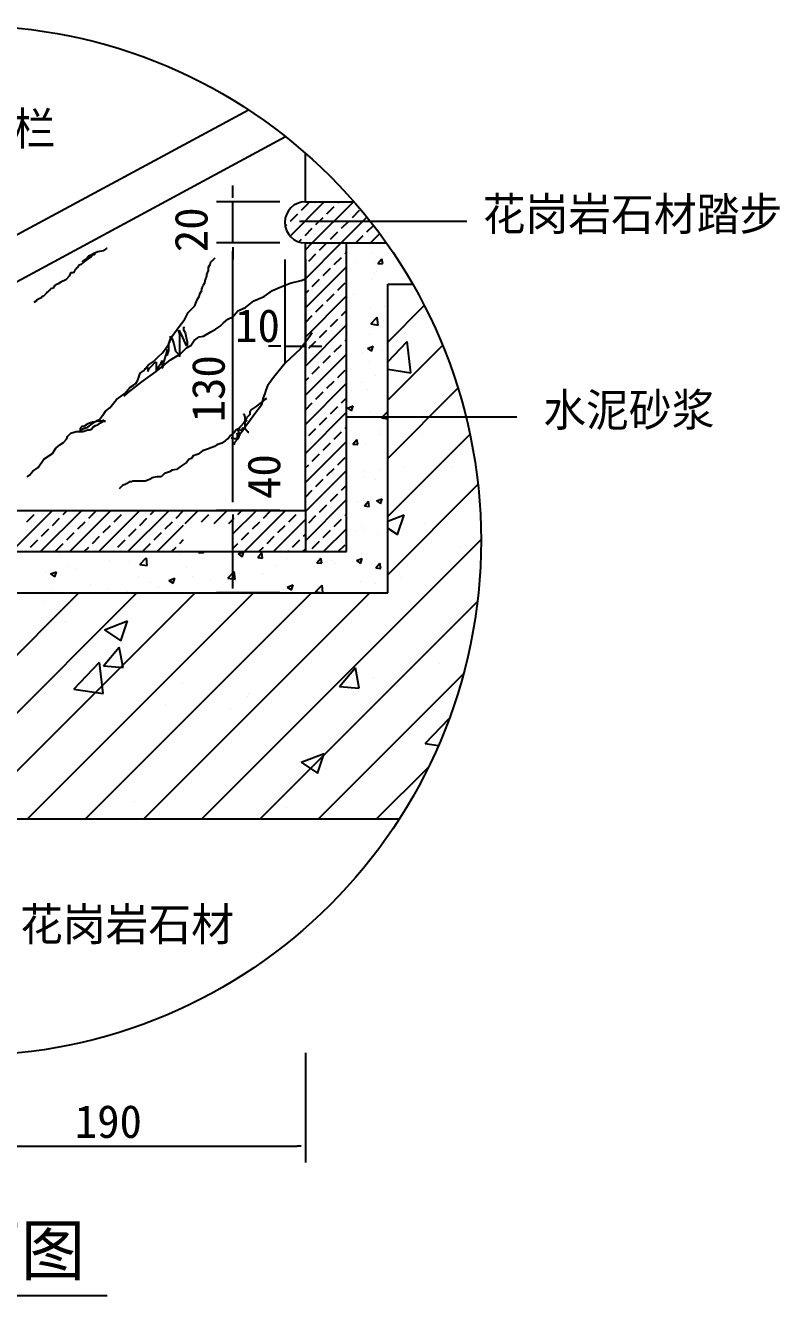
# Model space of a CAD drawing. Header units: metres. Extents: x 120532 to 121405, y 148755 to 149939.
# Drawn here: x 121165.9 to 121394.9, y 148802.9 to 149188.7 of the extents above; entities that cross this region are included whole.
import ezdxf

# ---------------------------------------------------------------- set-up
doc = ezdxf.new("R2010")
doc.units = ezdxf.units.M
for name, color, linetype in [('2', 2, 'Continuous'), ('3', 3, 'Continuous'), ('4', 4, 'Continuous'), ('7', 7, 'Continuous'), ('DIM', 3, 'Continuous'), ('TEXT', 3, 'Continuous')]:
    doc.layers.add(name, color=color, linetype=linetype)

# ---------------------------------------------------------------- blocks, each defined once
blk = doc.blocks.new('_DOT')
at = {"color": 0, "linetype": 'ByBlock'}
blk.add_line((-0.5, 0), (-1, 0), dxfattribs=at)

msp = doc.modelspace()

# ---------------------------------------------------------------- linework, layer by layer
for p, q in [((121249.14, 149129.33), (121262.77, 149129.33)), ((121256.5, 149129.33), (121257.75, 149129.33)), ((121263.46, 149069.87), (121277.09, 149069.87)), ((121270.81, 149069.86), (121272.06, 149069.86))]:
    msp.add_line(p, q)
at = {"layer": '2'}
msp.add_line((121279.4, 148947.66), (121036.42, 148947.66), dxfattribs=at)
at = {"layer": '3'}
for p, q in [((121250.94, 149135.16), (121250.94, 149149.92)), ((121246.26, 149124.76), (121256.66, 149135.16)), ((121249.72, 149132.64), (121251.93, 149134.85)), ((121253, 149122.66), (121265.5, 149135.16)), ((121260.77, 149134.85), (121261.08, 149135.16)), ((121246.41, 149129.33), (121248.62, 149131.54)), ((121257.46, 149131.54), (121259.67, 149133.75)), ((121265.19, 149130.43), (121267.4, 149132.64)), ((121244.81, 149127.73), (121245.31, 149128.22)), ((121254.14, 149128.22), (121256.35, 149130.43)), ((121261.84, 149122.66), (121269.63, 149130.45)), ((121261.88, 149127.12), (121264.09, 149129.33)), ((121269.61, 149126.01), (121271.58, 149127.98)), ((121248.92, 149123), (121249.72, 149123.8)), ((121250.83, 149124.91), (121253.04, 149127.12)), ((121258.56, 149123.8), (121260.77, 149126.01)), ((121266.3, 149122.7), (121268.51, 149124.91)), ((121270.67, 149122.66), (121273.48, 149125.46)), ((121186.65, 149119.45), (121185.88, 149118.94)), ((121186.65, 149119.45), (121185.88, 149118.42)), ((121187.93, 149119.96), (121186.65, 149119.45)), ((121187.16, 149119.45), (121186.65, 149119.45)), ((121186.91, 149119.19), (121187.16, 149119.45)), ((121189.47, 149120.22), (121187.93, 149119.96)), ((121190.24, 149120.73), (121189.47, 149120.22)), ((121190.49, 149120.98), (121190.24, 149120.73)), ((121190.75, 149120.98), (121190.49, 149120.98)), ((121250.94, 149120.6), (121253, 149122.66)), ((121250.94, 149111.77), (121261.84, 149122.66)), ((121255.25, 149120.49), (121257.42, 149122.66)), ((121257.42, 149122.66), (121257.46, 149122.7)), ((121262.98, 149119.39), (121263.44, 149119.85)), ((121271.39, 149119.8), (121271.39, 149119.8)), ((121275.09, 149122.66), (121275.34, 149122.9)), ((121182.04, 149115.61), (121181.78, 149115.35)), ((121182.81, 149116.12), (121182.04, 149115.86)), ((121182.04, 149115.86), (121182.04, 149115.61)), ((121183.06, 149116.37), (121182.81, 149116.12)), ((121183.32, 149116.63), (121183.06, 149116.37)), ((121183.32, 149117.14), (121183.83, 149117.4)), ((121184.34, 149117.4), (121183.32, 149116.63)), ((121183.58, 149117.14), (121183.32, 149117.14)), ((121183.32, 149117.14), (121183.32, 149116.89)), ((121183.32, 149116.89), (121183.32, 149117.14)), ((121183.83, 149117.4), (121183.58, 149117.14)), ((121183.83, 149117.4), (121184.6, 149117.91)), ((121184.09, 149117.65), (121183.83, 149117.4)), ((121184.34, 149117.65), (121184.09, 149117.65)), ((121185.88, 149118.42), (121184.34, 149117.4)), ((121184.6, 149117.91), (121184.34, 149117.65)), ((121184.6, 149117.91), (121185.63, 149118.68)), ((121184.86, 149118.42), (121184.6, 149118.17)), ((121184.6, 149118.17), (121184.6, 149117.91)), ((121185.11, 149118.68), (121184.86, 149118.42)), ((121185.88, 149118.94), (121185.11, 149118.68)), ((121185.63, 149118.68), (121185.88, 149118.94)), ((121185.88, 149118.94), (121185.88, 149119.19)), ((121185.88, 149119.19), (121186.91, 149119.19)), ((121221.49, 149115.35), (121222, 149116.12)), ((121222, 149116.12), (121222.26, 149116.89)), ((121222.26, 149116.89), (121222.51, 149117.14)), ((121222.51, 149117.14), (121223.54, 149118.17)), ((121251.93, 149117.18), (121254.14, 149119.39)), ((121259.67, 149116.07), (121261.88, 149118.28)), ((121266.52, 149116.64), (121266.52, 149116.64)), ((121272.15, 149116.77), (121272.15, 149116.77)), ((121272.9, 149116.42), (121274.11, 149117.86)), ((121272.9, 149116.42), (121274.39, 149116.29)), ((121274.4, 149116.28), (121274.12, 149117.85)), ((121279.87, 149116.08), (121279.87, 149116.08)), ((121179.22, 149112.53), (121178.2, 149111.51)), ((121179.48, 149113.3), (121179.22, 149112.53)), ((121179.73, 149113.56), (121179.48, 149113.3)), ((121180.5, 149113.56), (121179.73, 149113.56)), ((121181.01, 149114.58), (121180.5, 149113.56)), ((121181.27, 149114.84), (121181.01, 149114.58)), ((121181.53, 149115.09), (121181.27, 149114.84)), ((121181.78, 149115.35), (121181.53, 149115.09)), ((121220.46, 149111.51), (121220.72, 149111.77)), ((121220.72, 149111.77), (121220.97, 149112.53)), ((121220.97, 149113.3), (121221.23, 149113.56)), ((121220.97, 149112.53), (121220.97, 149113.3)), ((121221.23, 149113.56), (121221.49, 149114.33)), ((121221.49, 149114.33), (121221.49, 149115.35)), ((121249.66, 149111.25), (121250.94, 149111.77)), ((121250.94, 149102.93), (121263.44, 149115.43)), ((121256.35, 149112.76), (121258.56, 149114.97)), ((121271.79, 149113.28), (121271.79, 149113.28)), ((121272.41, 149114.06), (121272.41, 149114.06)), ((121172.82, 149107.93), (121172.56, 149107.67)), ((121173.07, 149108.18), (121172.82, 149107.93)), ((121173.33, 149108.18), (121173.07, 149108.18)), ((121173.59, 149108.69), (121173.33, 149108.44)), ((121173.33, 149108.44), (121173.33, 149108.18)), ((121174.35, 149108.95), (121173.59, 149108.69)), ((121174.87, 149109.72), (121174.35, 149108.95)), ((121175.12, 149109.97), (121174.87, 149109.72)), ((121175.89, 149110.23), (121175.12, 149109.97)), ((121176.66, 149110.74), (121175.89, 149110.23)), ((121178.2, 149111.51), (121176.66, 149110.74)), ((121218.93, 149107.41), (121219.44, 149108.18)), ((121219.44, 149108.95), (121219.69, 149109.21)), ((121219.44, 149108.18), (121219.44, 149108.95)), ((121219.69, 149109.46), (121219.95, 149109.72)), ((121219.69, 149109.21), (121219.69, 149109.46)), ((121219.95, 149109.97), (121220.46, 149110.74)), ((121219.95, 149109.72), (121219.95, 149109.97)), ((121220.46, 149110.74), (121220.46, 149111.51)), ((121238.39, 149106.39), (121240.95, 149108.18)), ((121240.95, 149108.18), (121243.26, 149109.21)), ((121243.26, 149109.21), (121246.33, 149110.49)), ((121246.33, 149110.49), (121249.66, 149111.25)), ((121250.94, 149107.35), (121251.93, 149108.34)), ((121253.04, 149109.44), (121255.25, 149111.65)), ((121260.77, 149108.34), (121262.98, 149110.55)), ((121271.08, 149111.47), (121271.08, 149111.47)), ((121275.84, 149108.77), (121275.94, 149108.81)), ((121275.84, 149108.77), (121275.94, 149108.7)), ((121169.23, 149105.11), (121168.46, 149104.6)), ((121169.49, 149105.36), (121169.23, 149105.11)), ((121170.51, 149105.88), (121169.49, 149105.36)), ((121170.77, 149106.13), (121170.51, 149105.88)), ((121171.02, 149106.39), (121170.77, 149106.13)), ((121171.28, 149106.39), (121171.02, 149106.39)), ((121172.31, 149107.41), (121171.28, 149106.39)), ((121172.56, 149107.67), (121172.31, 149107.41)), ((121217.39, 149103.57), (121217.64, 149104.34)), ((121217.64, 149104.34), (121218.16, 149105.62)), ((121218.16, 149105.62), (121218.67, 149106.39)), ((121218.67, 149106.39), (121218.93, 149107.41)), ((121232.76, 149103.06), (121235.32, 149105.11)), ((121235.32, 149105.11), (121238.39, 149106.39)), ((121250.94, 149094.09), (121263.44, 149106.59)), ((121257.46, 149105.02), (121259.67, 149107.23)), ((121263.82, 149106.07), (121263.82, 149106.07)), ((121265.57, 149106.91), (121265.57, 149106.91)), ((121214.31, 149099.48), (121215.34, 149101.52)), ((121215.34, 149101.52), (121216.36, 149102.55)), ((121216.36, 149102.55), (121217.39, 149103.57)), ((121227.38, 149099.48), (121228.92, 149100.24)), ((121228.92, 149100.24), (121230.45, 149102.04)), ((121230.45, 149102.04), (121232.76, 149103.06)), ((121250.94, 149098.51), (121253.04, 149100.6)), ((121254.14, 149101.71), (121256.35, 149103.92)), ((121261.88, 149100.6), (121263.44, 149102.17)), ((121270.78, 149103.15), (121270.78, 149103.15)), ((121274.89, 149103.37), (121274.89, 149103.37)), ((121275.94, 149092.57), (121287.03, 149103.66)), ((121287.52, 149100.8), (121287.52, 149100.8)), ((121210.47, 149094.35), (121212.27, 149096.91)), ((121212.27, 149096.91), (121214.31, 149099.48)), ((121214.06, 149096.15), (121214.06, 149097.17)), ((121214.06, 149097.17), (121214.06, 149096.91)), ((121222.26, 149095.63), (121223.54, 149096.4)), ((121223.54, 149096.4), (121225.07, 149097.43)), ((121225.07, 149097.43), (121226.1, 149098.45)), ((121226.1, 149098.45), (121227.38, 149099.48)), ((121250.94, 149085.25), (121263.44, 149097.75)), ((121258.56, 149097.29), (121260.77, 149099.5)), ((121270.78, 149098.07), (121272.72, 149100.1)), ((121270.78, 149098.07), (121273, 149097.73)), ((121273.01, 149097.72), (121272.73, 149100.1)), ((121273.36, 149097.32), (121273.36, 149097.32)), ((121274.78, 149099.12), (121274.78, 149099.12)), ((121209.45, 149092.05), (121210.47, 149094.35)), ((121209.45, 149092.05), (121209.96, 149093.59)), ((121209.96, 149093.59), (121209.96, 149094.35)), ((121209.96, 149094.35), (121210.47, 149093.59)), ((121210.47, 149093.59), (121210.98, 149092.05)), ((121212.52, 149095.89), (121212.52, 149096.15)), ((121212.52, 149096.15), (121213.29, 149094.61)), ((121212.78, 149094.87), (121212.52, 149095.89)), ((121212.78, 149088.21), (121212.78, 149094.87)), ((121213.29, 149094.61), (121214.31, 149092.31)), ((121214.57, 149095.38), (121214.06, 149096.15)), ((121214.83, 149093.84), (121214.57, 149095.38)), ((121215.08, 149092.56), (121214.83, 149093.84)), ((121215.08, 149091.54), (121215.08, 149092.56)), ((121216.11, 149091.54), (121217.13, 149093.07)), ((121217.13, 149093.07), (121218.67, 149094.1)), ((121218.67, 149094.1), (121219.95, 149094.35)), ((121219.95, 149094.35), (121222.26, 149095.63)), ((121252.23, 149094.1), (121249.41, 149090.51)), ((121251.93, 149090.66), (121254.14, 149092.87)), ((121252.99, 149095.38), (121252.23, 149094.1)), ((121255.25, 149093.97), (121257.46, 149096.18)), ((121262.98, 149092.87), (121263.44, 149093.33)), ((121270.48, 149094.83), (121270.48, 149094.83)), ((121275.94, 149086.52), (121281.88, 149092.7)), ((121282.99, 149083.2), (121281.89, 149092.69)), ((121206.37, 149088.21), (121207.4, 149089.23)), ((121207.4, 149089.23), (121208.42, 149090.51)), ((121207.91, 149086.42), (121208.68, 149088.72)), ((121208.42, 149090.51), (121209.45, 149092.05)), ((121208.68, 149088.72), (121208.94, 149090)), ((121208.94, 149090), (121208.94, 149090.26)), ((121208.94, 149090.26), (121208.94, 149088.47)), ((121208.94, 149088.47), (121209.45, 149090)), ((121209.45, 149090), (121209.45, 149092.05)), ((121209.96, 149087.19), (121213.03, 149088.98)), ((121210.98, 149092.05), (121211.5, 149089.75)), ((121211.5, 149089.75), (121212.27, 149088.98)), ((121212.27, 149088.98), (121212.78, 149088.21)), ((121213.03, 149088.98), (121214.83, 149090.77)), ((121214.31, 149092.31), (121214.83, 149091.54)), ((121214.83, 149090.77), (121216.11, 149091.54)), ((121214.83, 149091.54), (121215.08, 149091.54)), ((121249.41, 149090.51), (121244.8, 149086.16)), ((121250.94, 149076.41), (121263.44, 149088.91)), ((121259.67, 149089.55), (121261.88, 149091.76)), ((121268.2, 149089.26), (121268.2, 149089.26)), ((121269.76, 149090.64), (121271.51, 149091.31)), ((121269.76, 149090.64), (121271, 149089.8)), ((121270.02, 149090.6), (121270.02, 149090.6)), ((121271.01, 149089.8), (121271.52, 149091.31)), ((121274.46, 149090.09), (121274.46, 149090.09)), ((121275.94, 149074.89), (121292.6, 149091.55)), ((121201.76, 149083.86), (121203.3, 149085.65)), ((121202.53, 149084.62), (121202.79, 149084.88)), ((121202.79, 149084.88), (121203.04, 149084.88)), ((121203.04, 149084.88), (121203.04, 149083.6)), ((121203.3, 149085.65), (121204.84, 149086.67)), ((121203.56, 149084.62), (121204.32, 149085.39)), ((121204.32, 149085.39), (121205.35, 149086.42)), ((121204.84, 149086.67), (121206.37, 149088.21)), ((121205.35, 149086.42), (121205.61, 149086.42)), ((121205.61, 149083.6), (121209.96, 149087.19)), ((121205.61, 149086.42), (121205.61, 149083.86)), ((121205.86, 149084.11), (121206.12, 149084.88)), ((121206.12, 149084.88), (121207.14, 149086.16)), ((121207.14, 149086.16), (121207.4, 149086.93)), ((121207.4, 149086.93), (121207.4, 149084.62)), ((121207.4, 149084.62), (121207.65, 149084.88)), ((121207.65, 149084.88), (121207.91, 149086.42)), ((121244.8, 149086.16), (121241.21, 149081.81)), ((121253.04, 149082.92), (121255.25, 149085.13)), ((121256.35, 149086.24), (121258.56, 149088.45)), ((121270.17, 149086.51), (121270.17, 149086.51)), ((121275.29, 149087.24), (121275.29, 149087.24)), ((121282.24, 149087.67), (121282.24, 149087.67)), ((121199.97, 149080.78), (121200.23, 149081.55)), ((121200.23, 149081.55), (121200.74, 149083.09)), ((121200.74, 149083.09), (121201.76, 149083.86)), ((121201.25, 149080.53), (121205.61, 149083.6)), ((121202.28, 149084.62), (121202.28, 149084.37)), ((121202.28, 149084.37), (121202.28, 149084.62)), ((121202.28, 149084.62), (121202.28, 149084.11)), ((121202.28, 149084.37), (121202.53, 149084.62)), ((121202.28, 149084.11), (121202.28, 149084.37)), ((121203.04, 149083.6), (121203.56, 149084.62)), ((121205.61, 149083.86), (121205.86, 149084.11)), ((121241.21, 149081.81), (121239.42, 149079.25)), ((121250.94, 149080.83), (121251.93, 149081.82)), ((121260.77, 149081.82), (121262.98, 149084.03)), ((121272.33, 149082.41), (121272.33, 149082.41)), ((121275.94, 149084.29), (121282.98, 149083.2)), ((121195.87, 149076.17), (121197.15, 149077.2)), ((121196.13, 149076.94), (121197.66, 149078.74)), ((121197.15, 149077.2), (121201.25, 149080.53)), ((121197.66, 149078.74), (121198.69, 149079.5)), ((121198.69, 149079.5), (121199.46, 149080.02)), ((121199.46, 149080.02), (121199.97, 149080.78)), ((121238.91, 149077.97), (121238.65, 149076.94)), ((121239.42, 149079.25), (121238.91, 149077.97)), ((121250.94, 149067.57), (121263.44, 149080.07)), ((121254.14, 149075.19), (121256.35, 149077.4)), ((121257.46, 149078.51), (121259.67, 149080.72)), ((121265.05, 149077.89), (121265.05, 149077.89)), ((121267.89, 149080.23), (121267.89, 149080.23)), ((121269.87, 149078.19), (121269.87, 149078.19)), ((121275.94, 149057.22), (121297.27, 149078.54)), ((121191.52, 149072.59), (121193.57, 149075.15)), ((121193.57, 149075.15), (121196.13, 149076.94)), ((121237.62, 149073.36), (121235.58, 149070.8)), ((121238.65, 149075.15), (121236.09, 149073.1)), ((121238.14, 149075.66), (121237.62, 149073.36)), ((121238.65, 149076.94), (121238.14, 149075.66)), ((121239.16, 149075.41), (121238.65, 149075.15)), ((121250.94, 149071.99), (121253.04, 149074.09)), ((121261.88, 149074.09), (121263.44, 149075.65)), ((121263.67, 149072.51), (121265.43, 149073.19)), ((121263.74, 149074.42), (121263.74, 149074.42)), ((121264.93, 149071.67), (121265.44, 149073.18)), ((121188.44, 149069.01), (121188.96, 149069.77)), ((121188.96, 149069.77), (121189.72, 149070.8)), ((121189.72, 149070.8), (121190.24, 149071.57)), ((121190.24, 149071.57), (121191.52, 149072.59)), ((121232.25, 149070.8), (121232.25, 149070.54)), ((121232.25, 149070.54), (121232.25, 149070.8)), ((121232.25, 149070.8), (121232.5, 149069.77)), ((121232.5, 149069.77), (121232.5, 149069.01)), ((121233.01, 149069.52), (121232.76, 149068.75)), ((121234.04, 149070.54), (121233.01, 149069.52)), ((121235.58, 149070.8), (121233.78, 149068.24)), ((121234.29, 149071.57), (121234.04, 149071.57)), ((121234.04, 149071.57), (121234.04, 149070.54)), ((121234.55, 149072.08), (121234.29, 149071.82)), ((121234.29, 149071.82), (121234.29, 149071.57)), ((121236.09, 149073.1), (121234.55, 149072.08)), ((121250.94, 149058.73), (121263.44, 149071.23)), ((121255.25, 149067.46), (121257.46, 149069.67)), ((121258.56, 149070.77), (121260.77, 149072.98)), ((121263.67, 149072.51), (121264.92, 149071.68)), ((121269.56, 149069.86), (121269.56, 149069.86)), ((121270.78, 149071.61), (121270.78, 149071.61)), ((121274.09, 149069.58), (121275.94, 149071.52)), ((121274.09, 149069.58), (121275.94, 149069.29)), ((121179.73, 149064.91), (121181.27, 149065.42)), ((121181.27, 149065.42), (121183.32, 149065.42)), ((121182.55, 149065.68), (121182.3, 149065.68)), ((121182.3, 149065.68), (121182.55, 149065.68)), ((121182.81, 149066.7), (121182.55, 149066.45)), ((121182.55, 149066.45), (121182.55, 149065.68)), ((121182.55, 149065.68), (121183.32, 149066.19)), ((121183.06, 149066.96), (121182.81, 149066.7)), ((121183.83, 149066.96), (121183.06, 149066.96)), ((121183.32, 149066.19), (121184.86, 149066.7)), ((121183.32, 149065.42), (121184.86, 149065.93)), ((121184.09, 149067.21), (121183.83, 149066.96)), ((121184.86, 149067.73), (121184.09, 149067.21)), ((121185.63, 149067.98), (121184.86, 149067.73)), ((121184.86, 149066.7), (121186.14, 149067.73)), ((121184.86, 149065.93), (121185.63, 149065.93)), ((121185.88, 149067.98), (121185.63, 149067.98)), ((121185.63, 149065.93), (121185.88, 149066.19)), ((121186.14, 149068.24), (121185.88, 149067.98)), ((121185.88, 149066.19), (121186.14, 149066.19)), ((121186.14, 149067.73), (121187.67, 149068.75)), ((121186.91, 149068.24), (121186.14, 149068.24)), ((121186.14, 149066.19), (121186.39, 149066.45)), ((121186.39, 149066.7), (121187.16, 149067.21)), ((121186.39, 149066.45), (121186.39, 149066.7)), ((121187.93, 149068.49), (121186.91, 149068.24)), ((121187.16, 149067.21), (121187.93, 149067.47)), ((121187.67, 149068.75), (121188.44, 149069.01)), ((121188.7, 149068.49), (121187.93, 149068.49)), ((121187.93, 149067.47), (121188.7, 149067.98)), ((121189.47, 149068.75), (121188.7, 149068.49)), ((121188.7, 149067.98), (121189.47, 149068.49)), ((121189.72, 149068.75), (121189.47, 149068.75)), ((121189.47, 149068.49), (121190.24, 149068.49)), ((121189.98, 149068.49), (121189.72, 149068.75)), ((121190.24, 149068.49), (121189.98, 149068.49)), ((121229.94, 149065.93), (121229.43, 149065.16)), ((121230.71, 149066.19), (121229.94, 149065.93)), ((121230.71, 149065.93), (121230.45, 149066.19)), ((121230.45, 149066.19), (121230.45, 149065.93)), ((121230.45, 149065.93), (121230.71, 149064.91)), ((121230.96, 149066.45), (121230.71, 149066.19)), ((121231.48, 149065.68), (121230.71, 149065.93)), ((121231.22, 149066.96), (121230.96, 149066.7)), ((121230.96, 149066.7), (121230.96, 149066.45)), ((121231.73, 149065.42), (121230.96, 149064.4)), ((121232.25, 149067.98), (121231.22, 149066.96)), ((121231.73, 149065.68), (121231.48, 149065.68)), ((121232.76, 149066.96), (121231.73, 149065.42)), ((121232.5, 149066.19), (121231.73, 149066.45)), ((121231.73, 149066.45), (121231.73, 149065.68)), ((121232.76, 149068.75), (121232.25, 149067.98)), ((121232.5, 149069.01), (121232.76, 149068.75)), ((121232.76, 149068.49), (121232.5, 149068.75)), ((121232.5, 149068.75), (121232.5, 149066.45)), ((121232.5, 149066.45), (121233.53, 149065.16)), ((121233.53, 149065.16), (121232.5, 149066.19)), ((121232.76, 149068.75), (121233.01, 149068.75)), ((121233.01, 149068.49), (121232.76, 149068.49)), ((121233.78, 149068.24), (121232.76, 149066.96)), ((121233.01, 149068.75), (121233.01, 149068.49)), ((121251.93, 149064.14), (121254.14, 149066.35)), ((121262.98, 149066.35), (121263.44, 149066.81)), ((121273.29, 149065.67), (121273.29, 149065.67)), ((121176.4, 149061.32), (121177.43, 149062.09)), ((121177.43, 149062.09), (121178.45, 149063.12)), ((121178.45, 149063.12), (121178.71, 149063.88)), ((121178.71, 149063.88), (121179.73, 149064.91)), ((121225.59, 149061.84), (121224.05, 149061.32)), ((121226.61, 149062.6), (121225.59, 149061.84)), ((121226.87, 149062.86), (121226.61, 149062.6)), ((121227.63, 149063.37), (121226.87, 149062.86)), ((121228.15, 149064.14), (121227.63, 149063.37)), ((121229.43, 149065.16), (121228.15, 149064.14)), ((121228.66, 149063.37), (121228.4, 149063.37)), ((121229.43, 149063.12), (121228.66, 149063.37)), ((121229.43, 149062.09), (121229.17, 149061.32)), ((121230.45, 149063.12), (121229.43, 149062.09)), ((121230.2, 149063.12), (121229.43, 149063.12)), ((121230.2, 149064.65), (121230.2, 149064.91)), ((121230.2, 149064.91), (121230.2, 149063.12)), ((121230.96, 149064.65), (121230.2, 149064.65)), ((121230.71, 149063.88), (121230.45, 149063.12)), ((121230.71, 149064.91), (121230.71, 149064.65)), ((121230.71, 149064.65), (121230.96, 149064.65)), ((121230.96, 149064.14), (121230.71, 149063.88)), ((121230.96, 149064.4), (121230.96, 149064.14)), ((121233.53, 149065.16), (121233.78, 149065.16)), ((121233.78, 149065.16), (121233.53, 149065.16)), ((121250.94, 149049.89), (121263.44, 149062.39)), ((121256.35, 149059.72), (121258.56, 149061.93)), ((121259.67, 149063.04), (121261.88, 149065.25)), ((121264.2, 149061.75), (121264.2, 149061.75)), ((121265.37, 149061.57), (121266.58, 149063.01)), ((121265.37, 149061.57), (121266.87, 149061.44)), ((121265.45, 149061.76), (121265.45, 149061.76)), ((121266.88, 149061.44), (121266.59, 149063)), ((121273.53, 149064.55), (121273.53, 149064.55)), ((121275.94, 149039.54), (121300.91, 149064.5)), ((121286.25, 149064.66), (121286.25, 149064.66)), ((121171.54, 149056.97), (121174.1, 149058.76)), ((121174.1, 149058.76), (121175.12, 149060.3)), ((121175.12, 149060.3), (121176.4, 149061.32)), ((121216.88, 149058), (121216.36, 149057.23)), ((121218.41, 149058.51), (121216.88, 149058)), ((121219.69, 149059.53), (121218.41, 149058.51)), ((121221.23, 149060.04), (121219.69, 149059.53)), ((121222.51, 149060.56), (121221.23, 149060.04)), ((121223.28, 149060.81), (121222.51, 149060.56)), ((121224.05, 149061.32), (121223.28, 149060.81)), ((121253.04, 149056.41), (121255.25, 149058.62)), ((121269.26, 149061.54), (121269.26, 149061.54)), ((121168.21, 149053.39), (121169.74, 149054.41)), ((121169.74, 149054.41), (121171.54, 149056.97)), ((121211.75, 149053.9), (121210.47, 149053.64)), ((121213.29, 149054.92), (121211.75, 149053.9)), ((121214.83, 149055.95), (121213.29, 149054.92)), ((121215.6, 149056.97), (121214.83, 149055.95)), ((121216.36, 149057.23), (121215.6, 149056.97)), ((121250.94, 149054.31), (121251.93, 149055.3)), ((121257.46, 149051.99), (121259.67, 149054.2)), ((121260.77, 149055.3), (121262.98, 149057.51)), ((121273.41, 149053.97), (121273.41, 149053.97)), ((121281.02, 149054.38), (121281.02, 149054.38)), ((121295.75, 149054.61), (121295.75, 149054.61)), ((121166.41, 149051.59), (121167.18, 149052.11)), ((121167.18, 149052.11), (121168.21, 149053.39)), ((121197.41, 149050.06), (121196.64, 149049.55)), ((121198.18, 149050.06), (121197.41, 149050.06)), ((121198.43, 149050.31), (121198.18, 149050.06)), ((121202.28, 149050.31), (121198.43, 149050.31)), ((121203.56, 149050.83), (121202.28, 149050.31)), ((121204.32, 149051.34), (121203.56, 149050.83)), ((121205.86, 149051.59), (121204.32, 149051.34)), ((121207.14, 149051.59), (121205.86, 149051.59)), ((121208.17, 149052.62), (121207.14, 149051.59)), ((121209.7, 149053.13), (121208.17, 149052.62)), ((121210.47, 149053.64), (121209.7, 149053.13)), ((121250.94, 149041.06), (121263.44, 149053.56)), ((121254.14, 149048.67), (121256.35, 149050.88)), ((121268.55, 149051.84), (121268.55, 149051.84)), ((121268.96, 149053.22), (121268.96, 149053.22)), ((121272.26, 149050.75), (121272.26, 149050.75)), ((121195.36, 149049.03), (121194.33, 149048.01)), ((121196.13, 149049.29), (121195.36, 149049.03)), ((121196.38, 149049.55), (121196.13, 149049.29)), ((121196.64, 149049.55), (121196.38, 149049.55)), ((121250.94, 149045.47), (121253.04, 149047.57)), ((121258.56, 149044.25), (121260.77, 149046.46)), ((121261.88, 149047.57), (121263.44, 149049.14)), ((121275.94, 149021.86), (121303.34, 149049.25)), ((121250.94, 149032.22), (121263.44, 149044.72)), ((121255.25, 149040.94), (121257.46, 149043.15)), ((121263.67, 149042.76), (121263.67, 149042.76)), ((121266.84, 149044.11), (121266.84, 149044.11)), ((121268.65, 149044.9), (121268.65, 149044.9)), ((121268.84, 149042.77), (121270.05, 149044.21)), ((121268.84, 149042.77), (121270.34, 149042.64)), ((121270.35, 149042.63), (121270.06, 149044.2)), ((121272.51, 149044.32), (121274.27, 149044.99)), ((121272.51, 149044.32), (121273.76, 149043.48)), ((121273.09, 149044.94), (121273.09, 149044.94)), ((121273.77, 149043.47), (121274.28, 149044.99)), ((121161.68, 149028.91), (121174.18, 149041.41)), ((121166.36, 149038), (121168.57, 149040.21)), ((121169.67, 149041.31), (121169.76, 149041.41)), ((121170.52, 149028.91), (121183.02, 149041.41)), ((121174.09, 149036.89), (121176.3, 149039.1)), ((121177.4, 149040.21), (121178.6, 149041.41)), ((121179.36, 149028.91), (121191.86, 149041.41)), ((121185.14, 149039.1), (121187.35, 149041.31)), ((121188.2, 149028.91), (121200.7, 149041.41)), ((121192.87, 149038), (121195.08, 149040.21)), ((121196.19, 149041.31), (121196.28, 149041.41)), ((121197.04, 149028.91), (121209.54, 149041.41)), ((121200.61, 149036.89), (121202.82, 149039.1)), ((121203.92, 149040.21), (121205.12, 149041.41)), ((121211.65, 149039.1), (121213.86, 149041.31)), ((121214.38, 149037.41), (121218.38, 149041.41)), ((121219.39, 149038), (121221.6, 149040.21)), ((121222.7, 149041.31), (121222.8, 149041.41)), ((121223.22, 149037.41), (121227.22, 149041.41)), ((121227.64, 149037.41), (121229.33, 149039.1)), ((121228.94, 149034.29), (121236.06, 149041.41)), ((121230.44, 149040.21), (121231.64, 149041.41)), ((121232.39, 149028.91), (121244.89, 149041.41)), ((121238.17, 149039.1), (121240.38, 149041.31)), ((121241.23, 149028.91), (121250.94, 149038.62)), ((121245.91, 149038), (121248.12, 149040.21)), ((121249.22, 149041.31), (121249.31, 149041.41)), ((121251.93, 149037.63), (121254.14, 149039.84)), ((121259.67, 149036.52), (121261.88, 149038.73)), ((121262.98, 149039.84), (121263.44, 149040.3)), ((121263.68, 149039.07), (121263.68, 149039.07)), ((121275.94, 149038.21), (121280.93, 149040.13)), ((121278.92, 149034.08), (121280.94, 149040.12)), ((121170.78, 149033.58), (121172.98, 149035.79)), ((121178.51, 149032.47), (121180.72, 149034.68)), ((121181.82, 149035.79), (121184.03, 149038)), ((121189.56, 149034.68), (121191.77, 149036.89)), ((121197.29, 149033.58), (121199.5, 149035.79)), ((121205.03, 149032.47), (121207.24, 149034.68)), ((121205.88, 149028.91), (121213.94, 149036.97)), ((121208.34, 149035.79), (121210.55, 149038)), ((121231.54, 149032.47), (121233.75, 149034.68)), ((121234.86, 149035.79), (121237.07, 149038)), ((121242.59, 149034.68), (121244.8, 149036.89)), ((121256.35, 149033.21), (121258.56, 149035.42)), ((121256.47, 149028.91), (121263.44, 149035.88)), ((121266.52, 149035.08), (121266.52, 149035.08)), ((121268.35, 149036.57), (121268.35, 149036.57)), ((121268.96, 149035.71), (121268.96, 149035.71)), ((121275.94, 149036.08), (121278.91, 149034.09)), ((121287, 149037.38), (121287, 149037.38)), ((121167.46, 149030.26), (121169.67, 149032.47)), ((121175.19, 149029.16), (121177.4, 149031.37)), ((121186.24, 149031.37), (121188.45, 149033.58)), ((121193.98, 149030.26), (121196.19, 149032.47)), ((121201.71, 149029.16), (121203.92, 149031.37)), ((121212.76, 149031.37), (121213.94, 149032.55)), ((121219.42, 148947.66), (121304.26, 149032.5)), ((121228.94, 149029.87), (121230.44, 149031.37)), ((121239.28, 149031.37), (121241.49, 149033.58)), ((121247.01, 149030.26), (121249.22, 149032.47)), ((121250.32, 149033.58), (121250.94, 149034.2)), ((121253.04, 149029.89), (121255.25, 149032.1)), ((121260.89, 149028.91), (121262.98, 149031)), ((121273.22, 149034.01), (121273.22, 149034.01)), ((121166.1, 149028.91), (121166.36, 149029.16)), ((121175.58, 149028.91), (121176.22, 149028.81)), ((121176.19, 149027.74), (121176.19, 149027.74)), ((121176.23, 149028.8), (121176.22, 149028.91)), ((121183.78, 149028.91), (121185.14, 149030.26)), ((121192.62, 149028.91), (121192.87, 149029.16)), ((121200.68, 149025.01), (121202.62, 149027.04)), ((121202.91, 149024.66), (121202.63, 149027.04)), ((121204.08, 149027.7), (121204.08, 149027.7)), ((121205.33, 149028.61), (121205.33, 149028.61)), ((121210.3, 149028.91), (121211.65, 149030.26)), ((121212.95, 149028.02), (121212.95, 149028.02)), ((121218.52, 149028.67), (121218.72, 149028.91)), ((121218.52, 149028.67), (121220.01, 149028.54)), ((121218.67, 149028.05), (121218.67, 149028.05)), ((121220.02, 149028.53), (121219.95, 149028.91)), ((121230.5, 149028.19), (121232.25, 149028.87)), ((121230.5, 149028.19), (121231.75, 149027.35)), ((121231.76, 149027.35), (121232.26, 149028.86)), ((121232.02, 149027.49), (121232.02, 149027.49)), ((121236.45, 149027.1), (121237.65, 149028.54)), ((121236.45, 149027.1), (121237.94, 149026.97)), ((121236.81, 149028.91), (121238.17, 149030.26)), ((121237.95, 149026.97), (121237.67, 149028.53)), ((121245.37, 149026.92), (121245.37, 149026.92)), ((121245.65, 149028.91), (121245.91, 149029.16)), ((121250.07, 149028.91), (121250.94, 149029.78)), ((121254.38, 149025.53), (121255.59, 149026.97)), ((121255.89, 149025.4), (121255.6, 149026.96)), ((121266.43, 149026.19), (121268.18, 149026.86)), ((121267.69, 149025.35), (121268.19, 149026.86)), ((121268.04, 149028.25), (121268.04, 149028.25)), ((121297.81, 149030.2), (121297.81, 149030.2)), ((121178.62, 149024.34), (121178.62, 149024.34)), ((121181.44, 149023.87), (121181.44, 149023.87)), ((121191.45, 149026.1), (121191.45, 149026.1)), ((121197.23, 149025.95), (121197.23, 149025.95)), ((121200.68, 149025.01), (121202.9, 149024.67)), ((121203.49, 149026.78), (121203.49, 149026.78)), ((121214.9, 149024), (121214.9, 149024)), ((121229.48, 149026.5), (121229.48, 149026.5)), ((121229.6, 149023.02), (121229.6, 149023.02)), ((121242.22, 149024.62), (121242.22, 149024.62)), ((121253.68, 149024.39), (121253.68, 149024.39)), ((121254.38, 149025.53), (121255.88, 149025.4)), ((121255.21, 149026.49), (121255.21, 149026.49)), ((121258.71, 149026.36), (121258.71, 149026.36)), ((121259.94, 149025.22), (121259.94, 149025.22)), ((121266.43, 149026.19), (121267.68, 149025.35)), ((121269.41, 149026.46), (121269.41, 149026.46)), ((121272.06, 149025.8), (121272.06, 149025.8)), ((121272.31, 149023.96), (121273.52, 149025.4)), ((121272.31, 149023.96), (121273.81, 149023.83)), ((121273.82, 149023.83), (121273.53, 149025.39)), ((121171.97, 149022.63), (121171.97, 149022.63)), ((121173.57, 149022.13), (121175.32, 149022.8)), ((121173.57, 149022.13), (121174.81, 149021.29)), ((121174.82, 149021.29), (121175.33, 149022.8)), ((121200.32, 149021.5), (121200.32, 149021.5)), ((121203.78, 149019.38), (121203.78, 149019.38)), ((121209.5, 149020.13), (121211.25, 149020.8)), ((121209.5, 149020.13), (121210.74, 149019.29)), ((121210.75, 149019.29), (121211.26, 149020.8)), ((121216.76, 149021.26), (121216.76, 149021.26)), ((121222.17, 149020.24), (121222.17, 149020.24)), ((121227.36, 149020.88), (121229.3, 149022.91)), ((121227.36, 149020.88), (121229.58, 149020.53)), ((121228.43, 149021.07), (121228.43, 149021.07)), ((121229.59, 149020.52), (121229.31, 149022.9)), ((121237.89, 149022.31), (121237.89, 149022.31)), ((121267.74, 149019.93), (121267.74, 149019.93)), ((121279.8, 149021.1), (121279.8, 149021.1)), ((121113.35, 148947.66), (121182.1, 149016.41)), ((121131.03, 148947.66), (121199.78, 149016.41)), ((121148.71, 148947.66), (121217.46, 149016.41)), ((121166.39, 148947.66), (121235.14, 149016.41)), ((121171.16, 149016.49), (121171.16, 149016.49)), ((121173.77, 149016.97), (121173.77, 149016.97)), ((121184.06, 148947.66), (121252.81, 149016.41)), ((121185.74, 149018.99), (121185.74, 149018.99)), ((121191.15, 149017.78), (121191.15, 149017.78)), ((121196.91, 149016.92), (121196.91, 149016.92)), ((121201.74, 148947.66), (121270.49, 149016.41)), ((121206.38, 149018.16), (121206.38, 149018.16)), ((121245.43, 149018.13), (121247.18, 149018.8)), ((121245.43, 149018.13), (121246.67, 149017.29)), ((121246.68, 149017.28), (121247.19, 149018.79)), ((121254.04, 149016.74), (121255.98, 149018.77)), ((121254.04, 149016.74), (121256.17, 149016.41)), ((121254.9, 149018.17), (121254.9, 149018.17)), ((121256.27, 149016.41), (121256, 149018.76)), ((121257.6, 149016.59), (121257.6, 149016.59)), ((121262.83, 149016.6), (121262.83, 149016.6)), ((121272.18, 149019.09), (121272.18, 149019.09)), ((121171.75, 149013.61), (121171.75, 149013.61)), ((121229.29, 149014.69), (121229.29, 149014.69)), ((121237.1, 148947.66), (121303.16, 149013.72)), ((121177.95, 149007.65), (121177.95, 149007.65)), ((121189.91, 149005.19), (121196.91, 149007.88)), ((121194.89, 149001.83), (121196.92, 149007.87)), ((121189.91, 149005.19), (121194.88, 149001.83)), ((121189.59, 148994.2), (121194.41, 148999.94)), ((121195.58, 148993.67), (121194.42, 148999.94)), ((121180.62, 148987.17), (121188.41, 148995.29)), ((121189.53, 148985.78), (121188.42, 148995.28)), ((121189.59, 148994.2), (121195.57, 148993.68)), ((121261.32, 148987.92), (121266.14, 148993.67)), ((121267.31, 148987.39), (121266.15, 148993.66)), ((121291.62, 148994.94), (121291.62, 148994.94)), ((121213.72, 148988.8), (121213.72, 148988.8)), ((121254.77, 148947.66), (121298.94, 148991.83)), ((121271.51, 148990.76), (121271.51, 148990.76)), ((121180.62, 148987.17), (121189.52, 148985.79)), ((121233.31, 148984.93), (121233.31, 148984.93)), ((121233.63, 148985.77), (121233.63, 148985.77)), ((121261.32, 148987.92), (121267.3, 148987.4)), ((121267.1, 148986.54), (121267.1, 148986.54)), ((121278.59, 148987.81), (121278.59, 148987.81)), ((121208.6, 148982.48), (121208.6, 148982.48)), ((121228.08, 148981.4), (121228.08, 148981.4)), ((121287.35, 148970.62), (121294.62, 148978.2)), ((121174.99, 148974.92), (121174.99, 148974.92)), ((121176.73, 148974.36), (121176.73, 148974.36)), ((121287.35, 148970.62), (121291.33, 148970)), ((121249.6, 148964.93), (121256.6, 148967.61)), ((121254.59, 148961.56), (121256.61, 148967.61)), ((121249.6, 148964.93), (121254.57, 148961.57)), ((121257.27, 148962.98), (121257.27, 148962.98)), ((121272.45, 148947.66), (121288.37, 148963.58)), ((121277.37, 148954.52), (121277.37, 148954.52)), ((121198.95, 148952.97), (121198.95, 148952.97)), ((121245.2, 148951.32), (121245.2, 148951.32)), ((121226.86, 148948.11), (121226.86, 148948.11))]:
    msp.add_line(p, q, dxfattribs=at)
msp.add_circle((121147.81, 149032.28), 156.46, dxfattribs=at)
at = {"layer": '4'}
for p, q in [((121123.92, 149103.91), (121233.63, 149163.09)), ((121127.08, 149091.41), (121244.89, 149154.96)), ((121250.94, 149135.16), (121265.68, 149135.16)), ((121250.94, 149041.41), (121250.94, 149122.66)), ((121250.94, 149122.66), (121250.94, 149122.66)), ((121132.19, 149041.41), (121250.94, 149041.41))]:
    msp.add_line(p, q, dxfattribs=at)
msp.add_arc((121250.94, 149128.91), 6.25, 90, 270, dxfattribs=at)
at = {"layer": '7'}
for p, q in [((121250.94, 149122.66), (121275.52, 149122.66)), ((121263.44, 149028.91), (121263.44, 149122.66)), ((121275.94, 149016.41), (121275.94, 149110.16)), ((121275.94, 149110.16), (121283.5, 149110.16)), ((121250.94, 149041.41), (121250.94, 149028.91)), ((121075.94, 149028.91), (121263.44, 149028.91)), ((121100.94, 149016.41), (121275.94, 149016.41))]:
    msp.add_line(p, q, dxfattribs=at)
at = {"layer": 'DIM'}
for p, q in [((121228.94, 149137.66), (121228.94, 149140.16)), ((121243.16, 149135.16), (121223.94, 149135.16)), ((121228.94, 149122.66), (121228.94, 149135.16)), ((121243.16, 149122.66), (121223.94, 149122.66)), ((121243.16, 149122.66), (121223.94, 149122.66)), ((121228.94, 149120.16), (121228.94, 149117.66)), ((121228.94, 149043.91), (121228.94, 149120.16)), ((121244.68, 149117.66), (121244.68, 149086.28)), ((121250.94, 149117.66), (121250.94, 149086.28)), ((121242.18, 149091.28), (121239.68, 149091.28)), ((121244.68, 149091.28), (121250.94, 149091.28)), ((121244.68, 149091.28), (121250.94, 149091.28)), ((121253.44, 149091.28), (121255.94, 149091.28)), ((121243.16, 149041.41), (121223.94, 149041.41)), ((121243.16, 149041.41), (121223.94, 149041.41)), ((121228.94, 149018.91), (121228.94, 149038.91)), ((121243.16, 149016.41), (121223.94, 149016.41)), ((121250.94, 148876.7), (121250.94, 148843.34)), ((121134.69, 148848.34), (121248.44, 148848.34))]:
    msp.add_line(p, q, dxfattribs=at)
at = {"layer": 'TEXT'}
msp.add_line((121119.34, 148802.94), (121190.71, 148802.94), dxfattribs=at)
for points in [[(121257.75, 149129.33), (121299.98, 149129.33)], [(121272.06, 149069.86), (121315.12, 149069.86)]]:
    msp.add_lwpolyline(points, dxfattribs=at)

# ---------------------------------------------------------------- block references
at = {"layer": 'DIM', "xscale": 2.5, "yscale": 2.5, "zscale": 2.5}
for p, rotation in [((121228.94, 149135.16), 270), ((121228.94, 149122.66), 90), ((121250.94, 149091.28), 180), ((121228.94, 149041.41), 90), ((121228.94, 149016.41), 270)]:
    msp.add_blockref('_DOT', p, dxfattribs=dict(at, rotation=rotation))
for p in [(121244.68, 149091.28), (121250.94, 148848.34)]:
    msp.add_blockref('_DOT', p, dxfattribs=at)

# ---------------------------------------------------------------- texts
at = {"layer": 'TEXT'}
for s, height, p in [('不锈钢护栏', 10, (121110.01, 149152.37)), ('花岗岩石材踏步', 10, (121304.76, 149126.44)), ('10', 10, (121229.6, 149092.58)), ('水泥砂浆', 10, (121323.16, 149066.97)), ('斧剁花岗岩石材', 10, (121138.26, 148910.71)), ('190', 10, (121180.89, 148850.84)), ('剖面图', 15, (121125.55, 148809.26))]:
    msp.add_text(s, height=height, dxfattribs=at).set_placement(p)
for s, p in [('20', (121221.21, 149119.86)), ('130', (121226.44, 149068.17)), ('40', (121243.31, 149044.9))]:
    msp.add_text(s, height=10, rotation=90, dxfattribs=at).set_placement(p)

doc.saveas('drawing.dxf')
